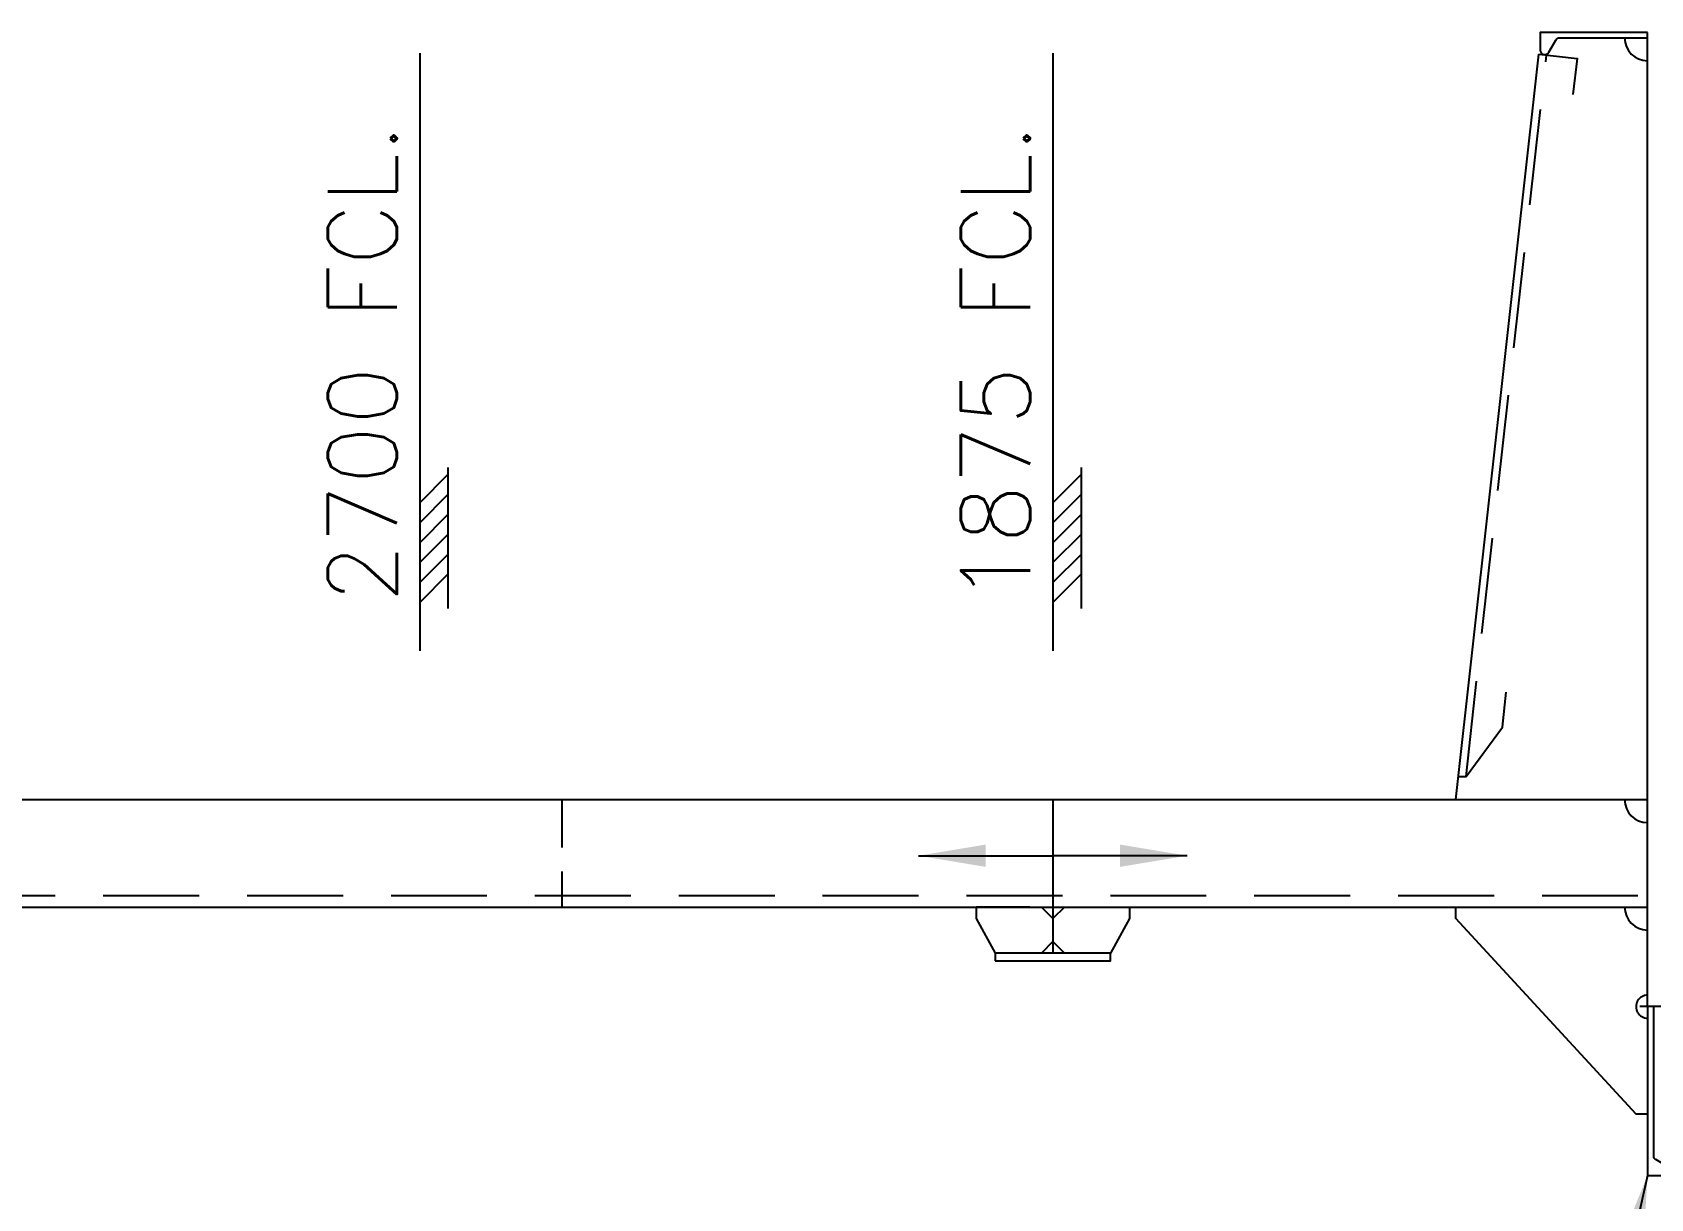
# Model space of a CAD drawing. Extents: x 53504 to 217282, y 25397 to 142583.
# Drawn here: x 168828 to 170937, y 135176 to 136696 of the extents above; entities that cross this region are included whole.
import ezdxf

# ---------------------------------------------------------------- set-up
doc = ezdxf.new("R2010")
doc.units = 0
doc.header["$LTSCALE"] = 250
doc.linetypes.add('DASHED', pattern=[0.75, 0.5, -0.25])
doc.layers.get('0').update_dxf_attribs({"linetype": 'CONTINUOUS'})
for name, color, linetype in [('S0CO1', 1, 'CONTINUOUS'), ('S0CO2', 2, 'CONTINUOUS'), ('S0CO5', 4, 'CONTINUOUS'), ('S0DA1', 1, 'DASHED'), ('S0DIM', 2, 'CONTINUOUS'), ('S0TX2', 2, 'CONTINUOUS')]:
    doc.layers.add(name, color=color, linetype=linetype)
doc.styles.add('ROMANS', font='romans', dxfattribs={"height": 100})
doc.dimstyles.new('ORGINAL', dxfattribs={"dimscale": 100, "dimtxt": 1.8, "dimasz": 2, "dimexe": 0.5, "dimexo": 1, "dimgap": 0.5, "dimtad": 1, "dimdec": 0, "dimdsep": 46, "dimtxsty": 'ROMANS', "dimcen": 0, "dimclrd": 1, "dimclre": 1, "dimclrt": 2, "dimadec": 3, "dimazin": 2, "dimtfac": 1, "dimtdec": 0, "dimtmove": 0, "dimatfit": 3, "dimfxl": 1, "dimtvp": 100, "dimtolj": 1, "dimarcsym": 0})
doc.dimstyles.get("Standard").update_dxf_attribs({"dimscale": 50, "dimtxt": 2, "dimasz": 2, "dimexe": 0.5, "dimexo": 1, "dimgap": 1, "dimtad": 1, "dimdsep": 46, "dimtxsty": 'ROMANS', "dimcen": 1.5, "dimclrd": 1, "dimclre": 1, "dimclrt": 2, "dimazin": 2, "dimtfac": 1, "dimtmove": 2, "dimatfit": 3, "dimfxl": 1, "dimtvp": 100, "dimtolj": 1, "dimarcsym": 0})

# ---------------------------------------------------------------- blocks, each defined once
blk = doc.blocks.new('PILD')
at = {"color": 1, "linetype": 'ByBlock'}
blk.add_line((0, 0), (250, 0), dxfattribs=at)
blk.add_solid([(125, 20.8), (125, -20.8), (0, 0)], dxfattribs=at)
blk = doc.blocks.new('PILC')
at = {"color": 1, "linetype": 'ByBlock'}
blk.add_line((0, 0), (-250, 0), dxfattribs=at)
blk.add_solid([(-125, 20.8), (-125, -20.8), (0, 0)], dxfattribs=at)
blk = doc.blocks.new('PLT-FORBI')
at = {"layer": 'S0CO1'}
for name, p in [('PILD', (-250, 0)), ('PILC', (250, 0))]:
    blk.add_blockref(name, p, dxfattribs=at)
blk = doc.blocks.new('*X7')
at = {"color": 0}
for p, q in [((13410.3, 17177.2), (13450.3, 17217.2)), ((13438.6, 17177.2), (13478.6, 17217.2)), ((13466.9, 17177.2), (13506.9, 17217.2)), ((13495.2, 17177.2), (13535.2, 17217.2)), ((13523.5, 17177.2), (13563.5, 17217.2)), ((13551.8, 17177.2), (13591.8, 17217.2))]:
    blk.add_line(p, q, dxfattribs=at)
blk = doc.blocks.new('TYKK')
at = {"layer": 'S0CO1'}
for p, q in [((-2.04, 0.816), (2.04, 0.816)), ((-2.04, 0), (2.04, 0))]:
    blk.add_line(p, q, dxfattribs=at)
at = {"layer": 'S0CO1', "xscale": 0.0204, "yscale": 0.0204, "zscale": 0.0204}
blk.add_blockref('*X7', (-275.405, -350.414), dxfattribs=at)
blk = doc.blocks.new('240x8')
at = {"color": 0}
blk.add_lwpolyline([(0, 0), (0, -220), (-24, -220, -0.767327), (-27, -208.8), (-10.8, -199.4, 0.267949), (-8, -194.7), (-8, 0)], format="xyb", close=True, dxfattribs=at)
blk = doc.blocks.new('FF')
at = {"color": 0}
blk.add_lwpolyline([(0, 0), (140, 0), (140, -23, -0.767327), (128.8, -26), (119.6, -10, 0.267949), (114.4, -7), (0, -7)], format="xyb", close=True, dxfattribs=at)

msp = doc.modelspace()

# ---------------------------------------------------------------- linework, layer by layer
at = {"layer": 'S0CO1', "color": 0}
for p, q in [((170683.047, 135696.227), (170791.414, 136667.706)), ((167233.046, 135556.227), (170933.047, 135556.227)), ((170143.047, 135556.227), (170158.047, 135541.227)), ((170173.047, 135556.227), (170158.047, 135541.227)), ((170158.047, 135511.227), (170143.047, 135496.227)), ((170158.047, 135511.227), (170173.047, 135496.227))]:
    msp.add_line(p, q, dxfattribs=at)
for points in [[(170791.414, 136667.706), (170841.106, 136662.163), (170835.857, 136615.102)], [(170686.393, 135726.227), (170696.455, 135726.227), (170743.889, 135790.647), (170748.996, 135836.427)], [(170128.047, 135556.227), (170058.047, 135556.227), (170058.047, 135541.227), (170083.047, 135496.227)], [(170188.047, 135556.227), (170258.047, 135556.227), (170258.047, 135541.227), (170233.047, 135496.227)], [(170933.047, 135286.385), (170918.047, 135286.385), (170683.047, 135541.227), (170683.047, 135556.227)]]:
    msp.add_lwpolyline(points, dxfattribs=at)
for centre, radius, start, end in [((170933.047, 136689.227), 30, 180, 269.999994), ((170933.047, 135696.227), 30, 180, 269.999993), ((170933.047, 135556.227), 30, 180, 269.999993), ((170933.047, 135426.385), 15, 89.999993, 270)]:
    msp.add_arc(centre, radius, start, end, dxfattribs=at)
at = {"layer": 'S0CO2', "color": 0}
msp.add_lwpolyline([(170083.047, 135486.227), (170233.047, 135486.227), (170233.047, 135496.227), (170083.047, 135496.227)], close=True, dxfattribs=at)
at = {"layer": 'S0CO5', "color": 0}
for p, q in [((167233.047, 135696.227), (170933.047, 135696.227)), ((170158.047, 135696.227), (170158.047, 135496.227)), ((173133.047, 135426.385), (170923.047, 135426.385))]:
    msp.add_line(p, q, dxfattribs=at)
msp.add_lwpolyline([(170933.047, 135426.385), (170933.047, 136696.227)], dxfattribs=at)
at = {"layer": 'S0DA1', "color": 0}
for p, q in [((170696.455, 135726.227), (170801.353, 136666.597)), ((167233.046, 135571.227), (170933.047, 135571.227))]:
    msp.add_line(p, q, dxfattribs=at)
at = {"layer": 'S0DA1', "color": 0, "ltscale": 0.5}
msp.add_line((169518.047, 135696.227), (169518.047, 135556.227), dxfattribs=at)
at = {"layer": 'S0DIM', "color": 0}
for p, q in [((169333.047, 136668.935), (169333.047, 135889.958)), ((170158.047, 136668.935), (170158.047, 135889.958))]:
    msp.add_line(p, q, dxfattribs=at)

# ---------------------------------------------------------------- block references
at = {"layer": 'S0CO1', "color": 0, "xscale": 0.7, "yscale": 0.7, "zscale": 0.7}
msp.add_blockref('PLT-FORBI', (170158.047, 135623.084), dxfattribs=at)
at = {"layer": 'S0CO2', "color": 0, "xscale": -1}
for name, p in [('FF', (170933.047, 136696.227)), ('240x8', (170933.047, 135426.385))]:
    msp.add_blockref(name, p, dxfattribs=at)
at = {"layer": 'S0DIM', "color": 0, "extrusion": (0, 0, -1), "xscale": 45, "yscale": 45, "zscale": -45, "rotation": 270}
for p in [(-169369.767, 136037.206), (-170194.767, 136037.206)]:
    msp.add_blockref('TYKK', p, dxfattribs=at)

# ---------------------------------------------------------------- texts
at = {"layer": 'S0DIM', "color": 0, "style": 'ROMANS', "text_generation_flag": 6}
for s, p in [('2700 FCL.', (169303.296, 135952.451)), ('1875 FCL.', (170128.296, 135952.451))]:
    msp.add_text(s, height=90, rotation=270, dxfattribs=at).set_placement(p)

# ---------------------------------------------------------------- leaders
at = {"layer": 'S0CO1', "color": 0}
msp.add_leader([(170933.047, 135206.385), (170849.636, 134838.856), (169971.774, 134838.856)], dimstyle='STANDARD', override={"dimgap": 1, "dimtad": 0}, dxfattribs=at)
at = {"layer": 'S0TX2', "color": 0}
msp.add_leader([(171294.112, 135286.385), (170849.636, 134838.856), (169971.774, 134838.856)], dimstyle='ORGINAL', dxfattribs=at)

doc.saveas('drawing.dxf')
